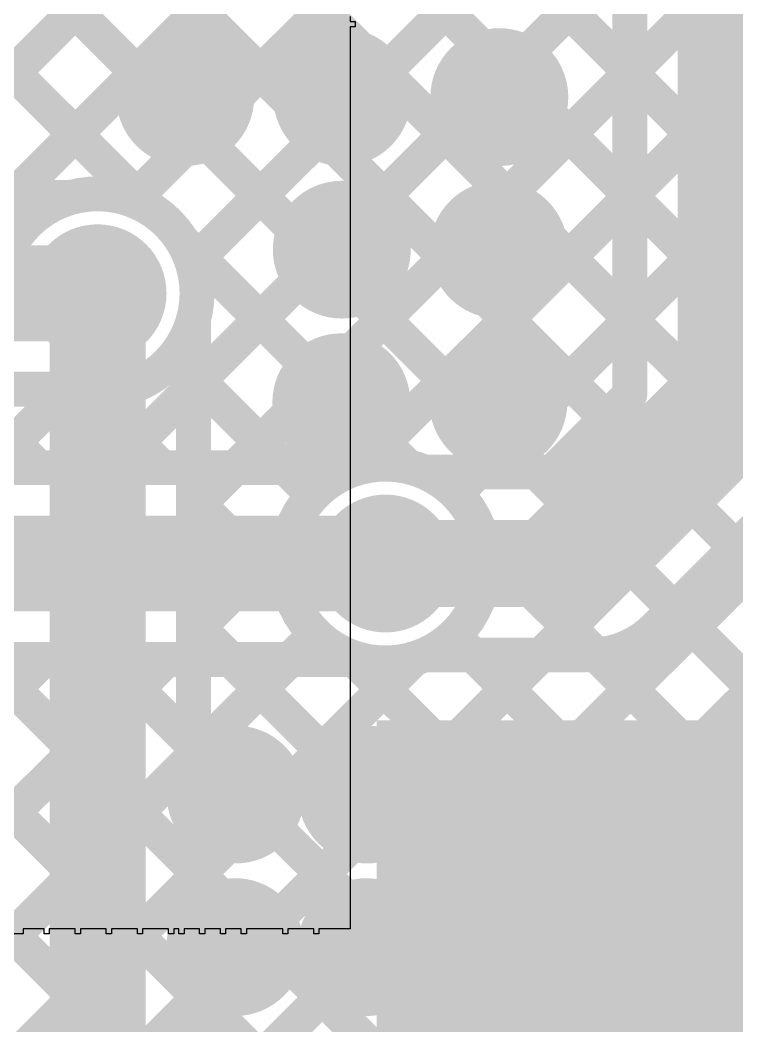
# Model space of a CAD drawing. Header units: millimetres. Extents: x 3.06 to 5.82, y 1.29 to 3.84.
# Drawn here: x 4.8523 to 5.0166, y 1.8319 to 2.0627 of the extents above; entities that cross this region are included whole.
import ezdxf

# ---------------------------------------------------------------- set-up
doc = ezdxf.new("R2010")
doc.units = ezdxf.units.MM
doc.header["$MEASUREMENT"] = 0
for name, color, linetype in [('BottomLayer', 5, 'Continuous'), ('BottomSolder', 6, 'Continuous'), ('MultiLayer', 9, 'Continuous'), ('TopLayer', 1, 'Continuous'), ('TopOverlay', 2, 'Continuous'), ('TopSolder', 216, 'Continuous'), ('ViaHoleLayer', 16, 'Continuous')]:
    doc.layers.add(name, color=color, linetype=linetype)

msp = doc.modelspace()

# ---------------------------------------------------------------- linework, layer by layer
at = {"layer": 'BottomLayer'}
for points, const_width in [([(4.82414, 2.024), (5.30213, 2.50199)], 0.008), ([(4.85043, 2.022), (5.31337, 2.48494)], 0.008), ([(4.87805, 2.02134), (5.33087, 2.47416)], 0.008), ([(4.87328, 1.96), (5.38483, 2.47155)], 0.008), ([(4.89178, 2.00678), (5.35655, 2.47155)], 0.008), ([(4.90157, 1.96), (5.41311, 2.47155)], 0.008), ([(4.92985, 1.96), (5.43548, 2.46563)], 0.008), ([(4.9522, 1.95406), (5.44297, 2.44484)], 0.008), ([(4.5457, 1.491), (5.4947, 2.44)], 0.008), ([(4.57399, 1.491), (5.52299, 2.44)], 0.008), ([(4.60227, 1.491), (5.55127, 2.44)], 0.008), ([(4.95784, 1.93142), (5.46642, 2.44)], 0.008), ([(4.789, 2.28207), (5.18109, 1.88999)], 0.008), ([(4.789, 2.25379), (5.17088, 1.87191)], 0.008), ([(4.789, 2.2255), (5.307, 1.7075)], 0.008), ([(4.789, 2.19722), (5.307, 1.67922)], 0.008), ([(4.789, 2.16893), (5.307, 1.65093)], 0.008), ([(4.789, 2.14065), (5.307, 1.62265)], 0.008), ([(4.789, 2.11236), (4.88191, 2.01946)], 0.008), ([(4.789, 2.08408), (4.85108, 2.022)], 0.008), ([(4.63056, 1.491), (5.1809, 2.04134)], 0.008), ([(4.838, 2.022), (4.86397, 2.022)], 0.008), ([(4.88946, 2.01191), (4.94114, 1.96022)], 0.008), ([(4.65884, 1.491), (5.175, 2.00716)], 0.008), ([(4.838, 2), (4.87, 2)], 0.022), ([(4.8876, 1.98548), (4.91308, 1.96)], 0.008), ([(4.838, 1.978), (4.86397, 1.978)], 0.008), ([(4.83851, 1.978), (4.85651, 1.96)], 0.008), ([(4.845, 1.96), (4.863, 1.978)], 0.008), ([(4.86747, 1.97733), (4.8848, 1.96)], 0.008), ([(4.79711, 1.96), (4.92997, 1.96)], 0.008), ([(4.788, 1.938), (4.936, 1.938)], 0.022), ([(4.95822, 1.94314), (5.307, 1.59436)], 0.008), ([(4.95166, 1.92142), (5.31461, 1.55847)], 0.008), ([(4.43257, 1.491), (4.85757, 1.916)], 0.008), ([(4.46085, 1.491), (4.88585, 1.916)], 0.008), ([(4.48913, 1.491), (4.91413, 1.916)], 0.008), ([(4.51742, 1.491), (4.94258, 1.91616)], 0.008), ([(4.78737, 1.91601), (5.16537, 1.538)], 0.008), ([(4.788, 1.916), (4.92997, 1.916)], 0.008), ([(4.81566, 1.916), (5.19366, 1.538)], 0.008), ([(4.84394, 1.916), (5.22094, 1.539)], 0.008), ([(4.87223, 1.916), (5.24923, 1.539)], 0.008), ([(4.90051, 1.916), (5.27751, 1.539)], 0.008), ([(4.9288, 1.916), (5.3084, 1.5364)], 0.008)]:
    msp.add_lwpolyline(points, dxfattribs=dict(at, const_width=const_width))
for points, const_width in [([(4.8842, 2.045, 1), (4.89601, 2.045, 1)], 0.01181), ([(4.9202, 2.045, 1), (4.93201, 2.045, 1)], 0.01181), ([(4.9562, 2.045, 1), (4.96801, 2.045, 1)], 0.01181), ([(4.84843, 2.022, 1), (4.85243, 2.022, 1)], 0.004), ([(4.84908, 2.022, 1), (4.85308, 2.022, 1)], 0.004), ([(4.86197, 2.022, 1), (4.86597, 2.022, 1)], 0.004), ([(4.86197, 2.022, 1), (4.86597, 2.022, 1)], 0.004), ([(4.87605, 2.02134, 1), (4.88005, 2.02134, 1)], 0.004), ([(4.87991, 2.01946, 1), (4.88391, 2.01946, 1)], 0.004), ([(4.92009, 2.01, 1), (4.9319, 2.01, 1)], 0.01181), ([(4.95609, 2.01, 1), (4.9679, 2.01, 1)], 0.01181), ([(4.88746, 2.01191, 1), (4.89146, 2.01191, 1)], 0.004), ([(4.86409, 2, 1), (4.87591, 2, 1)], 0.01181), ([(4.8645, 2, 1), (4.8755, 2, 1)], 0.011), ([(4.88978, 2.00678, 1), (4.89378, 2.00678, 1)], 0.004), ([(4.89081, 2, 1), (4.89481, 2, 1)], 0.004), ([(4.89081, 2, 1), (4.89481, 2, 1)], 0.004), ([(4.8856, 1.98548, 1), (4.8896, 1.98548, 1)], 0.004), ([(4.91998, 1.975, 1), (4.93179, 1.975, 1)], 0.01181), ([(4.95598, 1.975, 1), (4.96779, 1.975, 1)], 0.01181), ([(4.861, 1.978, 1), (4.865, 1.978, 1)], 0.004), ([(4.86197, 1.978, 1), (4.86597, 1.978, 1)], 0.004), ([(4.86197, 1.978, 1), (4.86597, 1.978, 1)], 0.004), ([(4.86547, 1.97733, 1), (4.86947, 1.97733, 1)], 0.004), ([(4.85451, 1.96, 1), (4.85851, 1.96, 1)], 0.004), ([(4.87128, 1.96, 1), (4.87528, 1.96, 1)], 0.004), ([(4.8828, 1.96, 1), (4.8868, 1.96, 1)], 0.004), ([(4.89957, 1.96, 1), (4.90357, 1.96, 1)], 0.004), ([(4.91108, 1.96, 1), (4.91508, 1.96, 1)], 0.004), ([(4.92785, 1.96, 1), (4.93185, 1.96, 1)], 0.004), ([(4.92797, 1.96, 1), (4.93197, 1.96, 1)], 0.004), ([(4.92797, 1.96, 1), (4.93197, 1.96, 1)], 0.004), ([(4.93914, 1.96022, 1), (4.94314, 1.96022, 1)], 0.004), ([(4.9502, 1.95406, 1), (4.9542, 1.95406, 1)], 0.004), ([(4.93009, 1.938, 1), (4.94191, 1.938, 1)], 0.01181), ([(4.9305, 1.938, 1), (4.9415, 1.938, 1)], 0.011), ([(4.95622, 1.94314, 1), (4.96022, 1.94314, 1)], 0.004), ([(4.95681, 1.938, 1), (4.96081, 1.938, 1)], 0.004), ([(4.95681, 1.938, 1), (4.96081, 1.938, 1)], 0.004), ([(4.95584, 1.93142, 1), (4.95984, 1.93142, 1)], 0.004), ([(4.94966, 1.92142, 1), (4.95366, 1.92142, 1)], 0.004), ([(4.85557, 1.916, 1), (4.85957, 1.916, 1)], 0.004), ([(4.87023, 1.916, 1), (4.87423, 1.916, 1)], 0.004), ([(4.88385, 1.916, 1), (4.88785, 1.916, 1)], 0.004), ([(4.89851, 1.916, 1), (4.90251, 1.916, 1)], 0.004), ([(4.91213, 1.916, 1), (4.91613, 1.916, 1)], 0.004), ([(4.9268, 1.916, 1), (4.9308, 1.916, 1)], 0.004), ([(4.92797, 1.916, 1), (4.93197, 1.916, 1)], 0.004), ([(4.92797, 1.916, 1), (4.93197, 1.916, 1)], 0.004), ([(4.94058, 1.91616, 1), (4.94458, 1.91616, 1)], 0.004), ([(4.89576, 1.885, 1), (4.90757, 1.885, 1)], 0.01181), ([(4.92587, 1.885, 1), (4.93768, 1.885, 1)], 0.01181), ([(4.95598, 1.885, 1), (4.96779, 1.885, 1)], 0.01181), ([(4.98609, 1.885, 1), (4.99791, 1.885, 1)], 0.01181), ([(4.89565, 1.85, 1), (4.90746, 1.85, 1)], 0.01181), ([(4.92576, 1.85, 1), (4.93757, 1.85, 1)], 0.01181), ([(4.95587, 1.85, 1), (4.96768, 1.85, 1)], 0.01181), ([(4.98598, 1.85, 1), (4.99779, 1.85, 1)], 0.01181)]:
    msp.add_lwpolyline(points, format="xyb", close=True, dxfattribs=dict(at, const_width=const_width))
at = {"layer": 'BottomLayer', "const_width": 0.008}
for points in [[(4.86397, 2.022, -0.494904), (4.89281, 2)], [(4.89281, 2, -0.494904), (4.86397, 1.978)], [(4.92997, 1.96, -0.494904), (4.95881, 1.938)], [(4.95881, 1.938, -0.494904), (4.92997, 1.916)]]:
    msp.add_lwpolyline(points, format="xyb", dxfattribs=at)
at = {"layer": 'BottomSolder', "const_width": 0.01581}
for points in [[(4.8822, 2.045, 1), (4.89801, 2.045, 1)], [(4.9182, 2.045, 1), (4.93401, 2.045, 1)], [(4.9542, 2.045, 1), (4.97001, 2.045, 1)], [(4.91809, 2.01, 1), (4.9339, 2.01, 1)], [(4.95409, 2.01, 1), (4.9699, 2.01, 1)], [(4.86209, 2, 1), (4.87791, 2, 1)], [(4.91798, 1.975, 1), (4.93379, 1.975, 1)], [(4.95398, 1.975, 1), (4.96979, 1.975, 1)], [(4.92809, 1.938, 1), (4.94391, 1.938, 1)], [(4.89376, 1.885, 1), (4.90957, 1.885, 1)], [(4.92387, 1.885, 1), (4.93968, 1.885, 1)], [(4.95398, 1.885, 1), (4.96979, 1.885, 1)], [(4.98409, 1.885, 1), (4.99991, 1.885, 1)], [(4.89365, 1.85, 1), (4.90946, 1.85, 1)], [(4.92376, 1.85, 1), (4.93957, 1.85, 1)], [(4.95387, 1.85, 1), (4.96968, 1.85, 1)], [(4.98398, 1.85, 1), (4.99979, 1.85, 1)]]:
    msp.add_lwpolyline(points, format="xyb", close=True, dxfattribs=at)
at = {"layer": 'MultiLayer', "const_width": 0.01181}
for points in [[(4.8842, 2.045, 1), (4.89601, 2.045, 1)], [(4.9202, 2.045, 1), (4.93201, 2.045, 1)], [(4.9562, 2.045, 1), (4.96801, 2.045, 1)], [(4.92009, 2.01, 1), (4.9319, 2.01, 1)], [(4.95609, 2.01, 1), (4.9679, 2.01, 1)], [(4.86409, 2, 1), (4.87591, 2, 1)], [(4.91998, 1.975, 1), (4.93179, 1.975, 1)], [(4.95598, 1.975, 1), (4.96779, 1.975, 1)], [(4.93009, 1.938, 1), (4.94191, 1.938, 1)], [(4.89576, 1.885, 1), (4.90757, 1.885, 1)], [(4.92587, 1.885, 1), (4.93768, 1.885, 1)], [(4.95598, 1.885, 1), (4.96779, 1.885, 1)], [(4.98609, 1.885, 1), (4.99791, 1.885, 1)], [(4.89565, 1.85, 1), (4.90746, 1.85, 1)], [(4.92576, 1.85, 1), (4.93757, 1.85, 1)], [(4.95587, 1.85, 1), (4.96768, 1.85, 1)], [(4.98598, 1.85, 1), (4.99779, 1.85, 1)]]:
    msp.add_lwpolyline(points, format="xyb", close=True, dxfattribs=at)
at = {"layer": 'TopLayer'}
for points, const_width in [([(4.67006, 1.84163), (5.26843, 2.44)], 0.008), ([(4.671, 1.87086), (5.24014, 2.44)], 0.008), ([(4.87805, 2.02134), (5.29671, 2.44)], 0.008), ([(4.89178, 2.00678), (5.325, 2.44)], 0.008), ([(4.58188, 2.34777), (4.97065, 1.959)], 0.008), ([(4.69694, 2.34585), (4.992, 2.05079)], 0.008), ([(4.58137, 2.31999), (4.88191, 2.01946)], 0.008), ([(4.69547, 2.31903), (4.992, 2.0225)], 0.008), ([(4.56723, 2.30585), (4.85548, 2.0176)], 0.008), ([(4.68133, 2.30489), (4.992, 1.99422)], 0.008), ([(4.65793, 2.3), (4.98662, 1.97132)], 0.008), ([(4.892, 1.72416), (5.25884, 2.091)], 0.008), ([(4.892, 1.80901), (5.17399, 2.091)], 0.008), ([(4.892, 1.78073), (5.20227, 2.091)], 0.008), ([(4.892, 1.75244), (5.23056, 2.091)], 0.008), ([(5.013, 1.968), (5.013, 2.083)], 0.02), ([(4.992, 1.9767), (4.992, 2.083)], 0.008), ([(4.892, 1.97872), (4.992, 2.07872)], 0.008), ([(4.892, 1.95043), (4.992, 2.05043)], 0.008), ([(4.9298, 1.95995), (4.992, 2.02215)], 0.008), ([(4.88946, 2.01191), (4.94114, 1.96022)], 0.008), ([(4.87, 1.4791), (4.87, 2)], 0.022), ([(4.892, 1.47961), (4.892, 1.99397)], 0.008), ([(4.95713, 1.959), (4.992, 1.99387)], 0.008), ([(4.892, 1.98108), (4.91942, 1.95366)], 0.008), ([(4.9743, 1.959), (4.992, 1.9767)], 0.008), ([(4.983, 1.938), (5.013, 1.968)], 0.02), ([(4.94491, 1.959), (4.9743, 1.959)], 0.008), ([(4.892, 1.9528), (4.91455, 1.93025)], 0.008), ([(4.99788, 1.92319), (5.02781, 1.95312)], 0.008), ([(4.892, 1.92215), (4.91405, 1.9442)], 0.008), ([(4.936, 1.938), (4.983, 1.938)], 0.02), ([(5.01632, 1.94162), (5.181, 1.77693)], 0.008), ([(5.00217, 1.92748), (5.181, 1.74865)], 0.008), ([(4.892, 1.92451), (5.15451, 1.662)], 0.008), ([(4.892, 1.89387), (4.91994, 1.9218)], 0.008), ([(4.892, 1.8373), (4.9717, 1.917)], 0.008), ([(4.892, 1.86558), (4.94258, 1.91616)], 0.008), ([(4.92825, 1.91655), (5.1828, 1.662)], 0.008), ([(4.94491, 1.917), (4.983, 1.917)], 0.008), ([(4.95608, 1.917), (5.21108, 1.662)], 0.008), ([(4.98432, 1.91704), (5.23936, 1.662)], 0.008), ([(4.892, 1.89623), (5.12623, 1.662)], 0.008), ([(4.892, 1.86794), (5.09794, 1.662)], 0.008), ([(4.892, 1.83966), (5.075, 1.65666)], 0.008)]:
    msp.add_lwpolyline(points, dxfattribs=dict(at, const_width=const_width))
for points, const_width in [([(4.8842, 2.045, 1), (4.89601, 2.045, 1)], 0.01181), ([(4.9202, 2.045, 1), (4.93201, 2.045, 1)], 0.01181), ([(4.9562, 2.045, 1), (4.96801, 2.045, 1)], 0.01181), ([(4.99, 2.05079, 1), (4.994, 2.05079, 1)], 0.004), ([(4.99, 2.05043, 1), (4.994, 2.05043, 1)], 0.004), ([(4.99, 2.0225, 1), (4.994, 2.0225, 1)], 0.004), ([(4.99, 2.02215, 1), (4.994, 2.02215, 1)], 0.004), ([(4.87605, 2.02134, 1), (4.88005, 2.02134, 1)], 0.004), ([(4.85348, 2.0176, 1), (4.85748, 2.0176, 1)], 0.004), ([(4.87991, 2.01946, 1), (4.88391, 2.01946, 1)], 0.004), ([(4.92009, 2.01, 1), (4.9319, 2.01, 1)], 0.01181), ([(4.95609, 2.01, 1), (4.9679, 2.01, 1)], 0.01181), ([(4.88746, 2.01191, 1), (4.89146, 2.01191, 1)], 0.004), ([(4.86409, 2, 1), (4.87591, 2, 1)], 0.01181), ([(4.8645, 2, 1), (4.8755, 2, 1)], 0.011), ([(4.88978, 2.00678, 1), (4.89378, 2.00678, 1)], 0.004), ([(4.89081, 2, 1), (4.89481, 2, 1)], 0.004), ([(4.89081, 2, 1), (4.89481, 2, 1)], 0.004), ([(4.99, 1.99422, 1), (4.994, 1.99422, 1)], 0.004), ([(4.89, 1.99397, 1), (4.894, 1.99397, 1)], 0.004), ([(4.89, 1.99397, 1), (4.894, 1.99397, 1)], 0.004), ([(4.99, 1.99387, 1), (4.994, 1.99387, 1)], 0.004), ([(4.91998, 1.975, 1), (4.93179, 1.975, 1)], 0.01181), ([(4.95598, 1.975, 1), (4.96779, 1.975, 1)], 0.01181), ([(4.89, 1.98108, 1), (4.894, 1.98108, 1)], 0.004), ([(4.89, 1.97872, 1), (4.894, 1.97872, 1)], 0.004), ([(4.99, 1.9767, 1), (4.994, 1.9767, 1)], 0.004), ([(4.99, 1.9767, 1), (4.994, 1.9767, 1)], 0.004), ([(5.008, 1.968, 1), (5.018, 1.968, 1)], 0.01), ([(5.008, 1.968, 1), (5.018, 1.968, 1)], 0.01), ([(4.98462, 1.97132, 1), (4.98862, 1.97132, 1)], 0.004), ([(4.9278, 1.95995, 1), (4.9318, 1.95995, 1)], 0.004), ([(4.93914, 1.96022, 1), (4.94314, 1.96022, 1)], 0.004), ([(4.94291, 1.959, 1), (4.94691, 1.959, 1)], 0.004), ([(4.94291, 1.959, 1), (4.94691, 1.959, 1)], 0.004), ([(4.95513, 1.959, 1), (4.95913, 1.959, 1)], 0.004), ([(4.96865, 1.959, 1), (4.97265, 1.959, 1)], 0.004), ([(4.9723, 1.959, 1), (4.9763, 1.959, 1)], 0.004), ([(4.9723, 1.959, 1), (4.9763, 1.959, 1)], 0.004), ([(4.89, 1.9528, 1), (4.894, 1.9528, 1)], 0.004), ([(4.91742, 1.95366, 1), (4.92142, 1.95366, 1)], 0.004), ([(4.89, 1.95043, 1), (4.894, 1.95043, 1)], 0.004), ([(4.93009, 1.938, 1), (4.94191, 1.938, 1)], 0.01181), ([(4.91205, 1.9442, 1), (4.91605, 1.9442, 1)], 0.004), ([(4.931, 1.938, 1), (4.941, 1.938, 1)], 0.01), ([(4.978, 1.938, 1), (4.988, 1.938, 1)], 0.01), ([(4.978, 1.938, 1), (4.988, 1.938, 1)], 0.01), ([(5.01432, 1.94162, 1), (5.01832, 1.94162, 1)], 0.004), ([(4.91255, 1.93025, 1), (4.91655, 1.93025, 1)], 0.004), ([(5.00017, 1.92748, 1), (5.00417, 1.92748, 1)], 0.004), ([(4.89, 1.92451, 1), (4.894, 1.92451, 1)], 0.004), ([(4.99585, 1.92315, 1), (4.99985, 1.92315, 1)], 0.004), ([(4.99588, 1.92319, 1), (4.99988, 1.92319, 1)], 0.004), ([(4.99588, 1.92319, 1), (4.99988, 1.92319, 1)], 0.004), ([(4.89, 1.92215, 1), (4.894, 1.92215, 1)], 0.004), ([(4.91794, 1.9218, 1), (4.92194, 1.9218, 1)], 0.004), ([(4.92625, 1.91655, 1), (4.93025, 1.91655, 1)], 0.004), ([(4.94058, 1.91616, 1), (4.94458, 1.91616, 1)], 0.004), ([(4.94291, 1.917, 1), (4.94691, 1.917, 1)], 0.004), ([(4.94291, 1.917, 1), (4.94691, 1.917, 1)], 0.004), ([(4.95408, 1.917, 1), (4.95808, 1.917, 1)], 0.004), ([(4.9697, 1.917, 1), (4.9737, 1.917, 1)], 0.004), ([(4.981, 1.917, 1), (4.985, 1.917, 1)], 0.004), ([(4.981, 1.917, 1), (4.985, 1.917, 1)], 0.004), ([(4.981, 1.917, 1), (4.985, 1.917, 1)], 0.004), ([(4.98232, 1.91704, 1), (4.98632, 1.91704, 1)], 0.004), ([(4.89, 1.89623, 1), (4.894, 1.89623, 1)], 0.004), ([(4.89, 1.89387, 1), (4.894, 1.89387, 1)], 0.004), ([(4.89576, 1.885, 1), (4.90757, 1.885, 1)], 0.01181), ([(4.92587, 1.885, 1), (4.93768, 1.885, 1)], 0.01181), ([(4.95598, 1.885, 1), (4.96779, 1.885, 1)], 0.01181), ([(4.98609, 1.885, 1), (4.99791, 1.885, 1)], 0.01181), ([(4.89, 1.86794, 1), (4.894, 1.86794, 1)], 0.004), ([(4.89, 1.86558, 1), (4.894, 1.86558, 1)], 0.004), ([(4.89565, 1.85, 1), (4.90746, 1.85, 1)], 0.01181), ([(4.92576, 1.85, 1), (4.93757, 1.85, 1)], 0.01181), ([(4.95587, 1.85, 1), (4.96768, 1.85, 1)], 0.01181), ([(4.98598, 1.85, 1), (4.99779, 1.85, 1)], 0.01181), ([(4.89, 1.83966, 1), (4.894, 1.83966, 1)], 0.004), ([(4.89, 1.8373, 1), (4.894, 1.8373, 1)], 0.004)]:
    msp.add_lwpolyline(points, format="xyb", close=True, dxfattribs=dict(at, const_width=const_width))
at = {"layer": 'TopLayer', "const_width": 0.008}
for points in [[(4.848, 1.99397, -1.143538), (4.89281, 2)], [(4.89281, 2, -0.066963), (4.892, 1.99397)], [(4.94491, 1.917, -1.5104), (4.94491, 1.959)], [(4.99788, 1.92319, -0.199534), (4.983, 1.917)], [(4.99785, 1.92315, -0.198912), (4.983, 1.917)]]:
    msp.add_lwpolyline(points, format="xyb", dxfattribs=at)
at = {"layer": 'TopLayer'}
msp.add_solid([(4.934, 1.661), (5.174, 1.661), (4.934, 1.902), (5.174, 1.902)], dxfattribs=at)
at = {"layer": 'TopOverlay'}
for p, q in [((4.9279, 2.06351), (4.9279, 2.06232)), ((4.9279, 2.06232), (4.92909, 2.06232)), ((4.92909, 2.06113), (4.9279, 2.06113)), ((4.9279, 2.06113), (4.9279, 2.05994)), ((4.92909, 2.06232), (4.92909, 2.06113)), ((4.9279, 2.05994), (4.9279, 2.05875)), ((4.9279, 2.05875), (4.9279, 2.05756)), ((4.9279, 2.05756), (4.9279, 2.05637)), ((4.9279, 2.05637), (4.9279, 2.05518)), ((4.9279, 2.05518), (4.9279, 2.05399)), ((4.9279, 2.05399), (4.9279, 2.0528)), ((4.9279, 2.0528), (4.9279, 2.05161)), ((4.9279, 2.05161), (4.9279, 2.05042)), ((4.9279, 2.05042), (4.9279, 2.04924)), ((4.9279, 2.04924), (4.9279, 2.04805)), ((4.9279, 2.04805), (4.9279, 2.04686)), ((4.9279, 2.04686), (4.9279, 2.04567)), ((4.9279, 2.04567), (4.9279, 2.04448)), ((4.9279, 2.04448), (4.9279, 2.04329)), ((4.9279, 2.04329), (4.9279, 2.0421)), ((4.9279, 2.0421), (4.9279, 2.04091)), ((4.9279, 2.04091), (4.9279, 2.03972)), ((4.9279, 2.03972), (4.9279, 2.03853)), ((4.9279, 2.03853), (4.9279, 2.03734)), ((4.9279, 2.03734), (4.9279, 2.03615)), ((4.9279, 2.03615), (4.9279, 2.03496)), ((4.9279, 2.03496), (4.9279, 2.03378)), ((4.9279, 2.03378), (4.9279, 2.03259)), ((4.9279, 2.03259), (4.9279, 2.0314)), ((4.9279, 2.0314), (4.9279, 2.03021)), ((4.9279, 2.03021), (4.9279, 2.02902)), ((4.9279, 2.02902), (4.9279, 2.02783)), ((4.9279, 2.02783), (4.9279, 2.02664)), ((4.9279, 2.02664), (4.9279, 2.02545)), ((4.9279, 2.02545), (4.9279, 2.02426)), ((4.9279, 2.02426), (4.9279, 2.02307)), ((4.9279, 2.02307), (4.9279, 2.02188)), ((4.9279, 2.02188), (4.9279, 2.02069)), ((4.9279, 2.02069), (4.9279, 2.0195)), ((4.9279, 2.0195), (4.9279, 2.01831)), ((4.9279, 2.01831), (4.9279, 2.01713)), ((4.9279, 2.01713), (4.9279, 2.01594)), ((4.9279, 2.01594), (4.9279, 2.01475)), ((4.9279, 2.01475), (4.9279, 2.01356)), ((4.9279, 2.01356), (4.9279, 2.01237)), ((4.9279, 2.01237), (4.9279, 2.01118)), ((4.9279, 2.01118), (4.9279, 2.00999)), ((4.9279, 2.00999), (4.9279, 2.0088)), ((4.9279, 2.0088), (4.9279, 2.00761)), ((4.9279, 2.00761), (4.9279, 2.00642)), ((4.9279, 2.00642), (4.9279, 2.00523)), ((4.9279, 2.00523), (4.9279, 2.00404)), ((4.9279, 2.00404), (4.9279, 2.00285)), ((4.9279, 2.00285), (4.9279, 2.00167)), ((4.9279, 2.00167), (4.9279, 2.00048)), ((4.9279, 2.00048), (4.9279, 1.99929)), ((4.9279, 1.99929), (4.9279, 1.9981)), ((4.9279, 1.9981), (4.9279, 1.99691)), ((4.9279, 1.99691), (4.9279, 1.99572)), ((4.9279, 1.99572), (4.9279, 1.99453)), ((4.9279, 1.99453), (4.9279, 1.99334)), ((4.9279, 1.99334), (4.9279, 1.99215)), ((4.9279, 1.99215), (4.9279, 1.99096)), ((4.9279, 1.99096), (4.9279, 1.98977)), ((4.9279, 1.98977), (4.9279, 1.98858)), ((4.9279, 1.98858), (4.9279, 1.98739)), ((4.9279, 1.98739), (4.9279, 1.98621)), ((4.9279, 1.98621), (4.9279, 1.98502)), ((4.9279, 1.98502), (4.9279, 1.98383)), ((4.9279, 1.98383), (4.9279, 1.98264)), ((4.9279, 1.98264), (4.9279, 1.98145)), ((4.9279, 1.98145), (4.9279, 1.98026)), ((4.9279, 1.98026), (4.9279, 1.97907)), ((4.9279, 1.97907), (4.9279, 1.97788)), ((4.9279, 1.97788), (4.9279, 1.97669)), ((4.9279, 1.97669), (4.9279, 1.9755)), ((4.9279, 1.9755), (4.9279, 1.97431)), ((4.9279, 1.97431), (4.9279, 1.97312)), ((4.9279, 1.97312), (4.9279, 1.97193)), ((4.9279, 1.97193), (4.9279, 1.97074)), ((4.9279, 1.97074), (4.9279, 1.96956)), ((4.9279, 1.96956), (4.9279, 1.96837)), ((4.9279, 1.96837), (4.9279, 1.96718)), ((4.9279, 1.96718), (4.9279, 1.96599)), ((4.9279, 1.96599), (4.9279, 1.9648)), ((4.9279, 1.9648), (4.9279, 1.96361)), ((4.9279, 1.96361), (4.9279, 1.96242)), ((4.9279, 1.96242), (4.9279, 1.96123)), ((4.9279, 1.96123), (4.9279, 1.96004)), ((4.9279, 1.96004), (4.9279, 1.95885)), ((4.9279, 1.95885), (4.9279, 1.95766)), ((4.9279, 1.95766), (4.9279, 1.95647)), ((4.9279, 1.95647), (4.9279, 1.95528)), ((4.9279, 1.95528), (4.9279, 1.9541)), ((4.9279, 1.9541), (4.9279, 1.95291)), ((4.9279, 1.95291), (4.9279, 1.95172)), ((4.9279, 1.95172), (4.9279, 1.95053)), ((4.9279, 1.95053), (4.9279, 1.94934)), ((4.9279, 1.94934), (4.9279, 1.94815)), ((4.9279, 1.94815), (4.9279, 1.94696)), ((4.9279, 1.94696), (4.9279, 1.94577)), ((4.9279, 1.94577), (4.9279, 1.94458)), ((4.9279, 1.94458), (4.9279, 1.94339)), ((4.9279, 1.94339), (4.9279, 1.9422)), ((4.9279, 1.9422), (4.9279, 1.94101)), ((4.9279, 1.94101), (4.9279, 1.93982)), ((4.9279, 1.93982), (4.9279, 1.93863)), ((4.9279, 1.93863), (4.9279, 1.93745)), ((4.9279, 1.93745), (4.9279, 1.93626)), ((4.9279, 1.93626), (4.9279, 1.93507)), ((4.9279, 1.93507), (4.9279, 1.93388)), ((4.9279, 1.93388), (4.9279, 1.93269)), ((4.9279, 1.93269), (4.9279, 1.9315)), ((4.9279, 1.9315), (4.9279, 1.93031)), ((4.9279, 1.93031), (4.9279, 1.92912)), ((4.9279, 1.92912), (4.9279, 1.92793)), ((4.9279, 1.92793), (4.9279, 1.92674)), ((4.9279, 1.92674), (4.9279, 1.92555)), ((4.9279, 1.92555), (4.9279, 1.92436)), ((4.9279, 1.92436), (4.9279, 1.92317)), ((4.9279, 1.92317), (4.9279, 1.92199)), ((4.9279, 1.92199), (4.9279, 1.9208)), ((4.9279, 1.9208), (4.9279, 1.91961)), ((4.9279, 1.91961), (4.9279, 1.91842)), ((4.9279, 1.91842), (4.9279, 1.91723)), ((4.9279, 1.91723), (4.9279, 1.91604)), ((4.9279, 1.91604), (4.9279, 1.91485)), ((4.9279, 1.91485), (4.9279, 1.91366)), ((4.9279, 1.91366), (4.9279, 1.91247)), ((4.9279, 1.91247), (4.9279, 1.91128)), ((4.9279, 1.91128), (4.9279, 1.91009)), ((4.9279, 1.91009), (4.9279, 1.9089)), ((4.9279, 1.9089), (4.9279, 1.90771)), ((4.9279, 1.90771), (4.9279, 1.90653)), ((4.9279, 1.90653), (4.9279, 1.90534)), ((4.9279, 1.90534), (4.9279, 1.90415)), ((4.9279, 1.90415), (4.9279, 1.90296)), ((4.9279, 1.90296), (4.9279, 1.90177)), ((4.9279, 1.90177), (4.9279, 1.90058)), ((4.9279, 1.90058), (4.9279, 1.89939)), ((4.9279, 1.89939), (4.9279, 1.8982)), ((4.9279, 1.8982), (4.9279, 1.89701)), ((4.9279, 1.89701), (4.9279, 1.89582)), ((4.9279, 1.89582), (4.9279, 1.89463)), ((4.9279, 1.89463), (4.9279, 1.89344)), ((4.9279, 1.89344), (4.9279, 1.89225)), ((4.9279, 1.89225), (4.9279, 1.89106)), ((4.9279, 1.89106), (4.9279, 1.88988)), ((4.9279, 1.88988), (4.9279, 1.88869)), ((4.9279, 1.88869), (4.9279, 1.8875)), ((4.9279, 1.8875), (4.9279, 1.88631)), ((4.9279, 1.88631), (4.9279, 1.88512)), ((4.9279, 1.88512), (4.9279, 1.88393)), ((4.9279, 1.88393), (4.9279, 1.88274)), ((4.9279, 1.88274), (4.9279, 1.88155)), ((4.9279, 1.88155), (4.9279, 1.88036)), ((4.9279, 1.88036), (4.9279, 1.87917)), ((4.9279, 1.87917), (4.9279, 1.87798)), ((4.9279, 1.87798), (4.9279, 1.87679)), ((4.9279, 1.87679), (4.9279, 1.8756)), ((4.9279, 1.8756), (4.9279, 1.87442)), ((4.9279, 1.87442), (4.9279, 1.87323)), ((4.9279, 1.87323), (4.9279, 1.87204)), ((4.9279, 1.87204), (4.9279, 1.87085)), ((4.9279, 1.87085), (4.9279, 1.86966)), ((4.9279, 1.86966), (4.9279, 1.86847)), ((4.9279, 1.86847), (4.9279, 1.86728)), ((4.9279, 1.86728), (4.9279, 1.86609)), ((4.9279, 1.86609), (4.9279, 1.8649)), ((4.9279, 1.8649), (4.9279, 1.86371)), ((4.9279, 1.86371), (4.9279, 1.86252)), ((4.9279, 1.86252), (4.9279, 1.86133)), ((4.9279, 1.86133), (4.9279, 1.86014)), ((4.9279, 1.86014), (4.9279, 1.85895)), ((4.9279, 1.85895), (4.9279, 1.85777)), ((4.9279, 1.85777), (4.9279, 1.85658)), ((4.9279, 1.85658), (4.9279, 1.85539)), ((4.9279, 1.85539), (4.9279, 1.8542)), ((4.85297, 1.85301), (4.8506, 1.85301)), ((4.85773, 1.8542), (4.85297, 1.8542)), ((4.85297, 1.8542), (4.85297, 1.85301)), ((4.85773, 1.85301), (4.85773, 1.8542)), ((4.85892, 1.85301), (4.85773, 1.85301)), ((4.86487, 1.8542), (4.85892, 1.8542)), ((4.85892, 1.8542), (4.85892, 1.85301)), ((4.86487, 1.85301), (4.86487, 1.8542)), ((4.86606, 1.85301), (4.86487, 1.85301)), ((4.872, 1.8542), (4.86606, 1.8542)), ((4.86606, 1.8542), (4.86606, 1.85301)), ((4.872, 1.85301), (4.872, 1.8542)), ((4.87319, 1.85301), (4.872, 1.85301)), ((4.87914, 1.8542), (4.87319, 1.8542)), ((4.87319, 1.8542), (4.87319, 1.85301)), ((4.87914, 1.85301), (4.87914, 1.8542)), ((4.88033, 1.85301), (4.87914, 1.85301)), ((4.88627, 1.8542), (4.88033, 1.8542)), ((4.88033, 1.8542), (4.88033, 1.85301)), ((4.88627, 1.85301), (4.88627, 1.8542)), ((4.88746, 1.85301), (4.88627, 1.85301)), ((4.88865, 1.8542), (4.88746, 1.8542)), ((4.88746, 1.8542), (4.88746, 1.85301)), ((4.88865, 1.85301), (4.88865, 1.8542)), ((4.88984, 1.85301), (4.88865, 1.85301)), ((4.89341, 1.8542), (4.88984, 1.8542)), ((4.88984, 1.8542), (4.88984, 1.85301)), ((4.89341, 1.85301), (4.89341, 1.8542)), ((4.8946, 1.85301), (4.89341, 1.85301)), ((4.89817, 1.8542), (4.8946, 1.8542)), ((4.8946, 1.8542), (4.8946, 1.85301)), ((4.89817, 1.85301), (4.89817, 1.8542)), ((4.89936, 1.85301), (4.89817, 1.85301)), ((4.90292, 1.8542), (4.89936, 1.8542)), ((4.89936, 1.8542), (4.89936, 1.85301)), ((4.90292, 1.85301), (4.90292, 1.8542)), ((4.90411, 1.85301), (4.90292, 1.85301)), ((4.91244, 1.8542), (4.90411, 1.8542)), ((4.90411, 1.8542), (4.90411, 1.85301)), ((4.91244, 1.85301), (4.91244, 1.8542)), ((4.91363, 1.85301), (4.91244, 1.85301)), ((4.91957, 1.8542), (4.91363, 1.8542)), ((4.91363, 1.8542), (4.91363, 1.85301)), ((4.91957, 1.85301), (4.91957, 1.8542)), ((4.92076, 1.85301), (4.91957, 1.85301)), ((4.9279, 1.8542), (4.92076, 1.8542)), ((4.92076, 1.8542), (4.92076, 1.85301))]:
    msp.add_line(p, q, dxfattribs=at)
at = {"layer": 'TopSolder', "const_width": 0.01581}
for points in [[(4.8822, 2.045, 1), (4.89801, 2.045, 1)], [(4.9182, 2.045, 1), (4.93401, 2.045, 1)], [(4.9542, 2.045, 1), (4.97001, 2.045, 1)], [(4.91809, 2.01, 1), (4.9339, 2.01, 1)], [(4.95409, 2.01, 1), (4.9699, 2.01, 1)], [(4.86209, 2, 1), (4.87791, 2, 1)], [(4.91798, 1.975, 1), (4.93379, 1.975, 1)], [(4.95398, 1.975, 1), (4.96979, 1.975, 1)], [(4.92809, 1.938, 1), (4.94391, 1.938, 1)], [(4.89376, 1.885, 1), (4.90957, 1.885, 1)], [(4.92387, 1.885, 1), (4.93968, 1.885, 1)], [(4.95398, 1.885, 1), (4.96979, 1.885, 1)], [(4.98409, 1.885, 1), (4.99991, 1.885, 1)], [(4.89365, 1.85, 1), (4.90946, 1.85, 1)], [(4.92376, 1.85, 1), (4.93957, 1.85, 1)], [(4.95387, 1.85, 1), (4.96968, 1.85, 1)], [(4.98398, 1.85, 1), (4.99979, 1.85, 1)]]:
    msp.add_lwpolyline(points, format="xyb", close=True, dxfattribs=at)
at = {"layer": 'ViaHoleLayer', "const_width": 0.00787}
for points in [[(4.88617, 2.045, 1), (4.89405, 2.045, 1)], [(4.92217, 2.045, 1), (4.93005, 2.045, 1)], [(4.95817, 2.045, 1), (4.96605, 2.045, 1)], [(4.92206, 2.01, 1), (4.92993, 2.01, 1)], [(4.95806, 2.01, 1), (4.96593, 2.01, 1)], [(4.86606, 2, 1), (4.87394, 2, 1)], [(4.92195, 1.975, 1), (4.92982, 1.975, 1)], [(4.95795, 1.975, 1), (4.96582, 1.975, 1)], [(4.93206, 1.938, 1), (4.93994, 1.938, 1)], [(4.89773, 1.885, 1), (4.9056, 1.885, 1)], [(4.92784, 1.885, 1), (4.93571, 1.885, 1)], [(4.95795, 1.885, 1), (4.96583, 1.885, 1)], [(4.98806, 1.885, 1), (4.99594, 1.885, 1)], [(4.89762, 1.85, 1), (4.90549, 1.85, 1)], [(4.92773, 1.85, 1), (4.9356, 1.85, 1)], [(4.95784, 1.85, 1), (4.96571, 1.85, 1)], [(4.98795, 1.85, 1), (4.99583, 1.85, 1)]]:
    msp.add_lwpolyline(points, format="xyb", close=True, dxfattribs=at)

doc.saveas('drawing.dxf')
